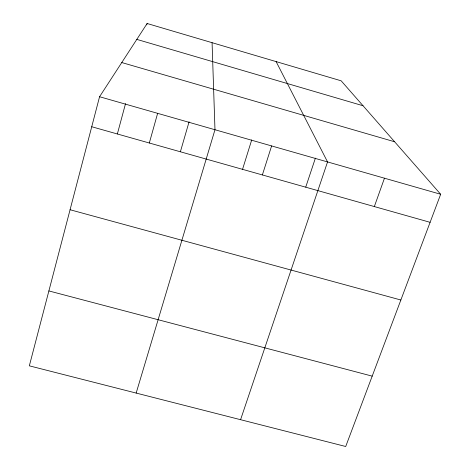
<?xml version="1.0" encoding="UTF-8"?>
<svg xmlns="http://www.w3.org/2000/svg" width="470" height="470" viewBox="0 0 470 470"><rect width="100%" height="100%" fill="white"/><g stroke="black" fill="none" stroke-linecap="round" stroke-linejoin="round"><path stroke-width="0.7" d="M99.564 96.732L29.334 365.836L345.709 446.5L440.666 194.269L341.161 80.811L147.128 23.5L99.564 96.732L440.666 194.269M117.365 133.938L125.537 103.606M146.752 24.887L147.128 23.5M149.319 143.009L157.632 113.335M180.386 151.745L189.093 121.783M136.165 393.073L214.978 129.732L212.076 42.682M242.573 169.241L251.709 139.913M262.372 174.94L271.613 145.929M305.747 187.089L315.399 158.132M240.575 419.692L327.549 161.921L276.113 61.599M374.337 206.571L384.466 178.195M48.88 290.93L372.199 376.141M70.071 209.743L400.857 300.007M91.732 126.741L430.109 222.322M121.765 62.545L394.618 141.764M136.805 39.386L363.028 105.744"/></g></svg>
